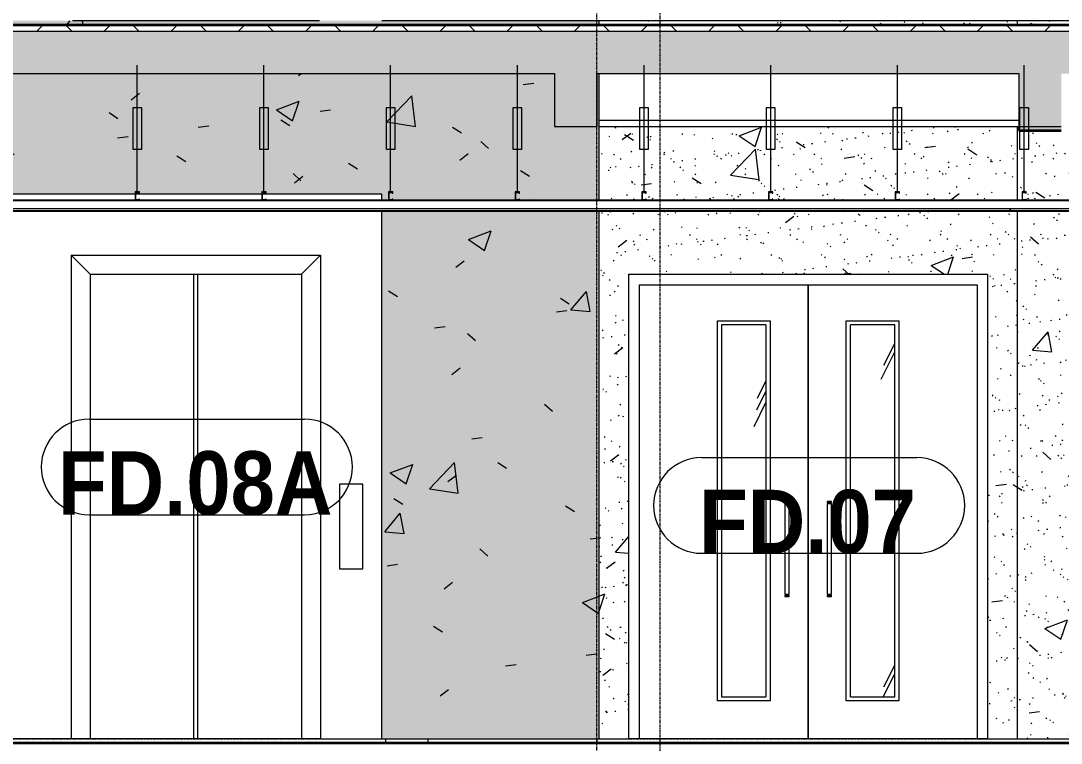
# Model space of a CAD drawing. Header units: millimetres. Extents: x 3451 to 201731, y -8641 to 35300.
# Drawn here: x 30808 to 35735, y 5580 to 9000 of the extents above; entities that cross this region are included whole.
import ezdxf

# ---------------------------------------------------------------- set-up
doc = ezdxf.new("R2010")
doc.units = ezdxf.units.MM
doc.linetypes.add('Centre', pattern=[31.75, 6.35, -4.7625, 15.875, -4.7625])
doc.linetypes.add('Grid Line', pattern=[22.225, 12.7, -3.175, 3.175, -3.175])
for name, color, linetype, lineweight in [('0-1', 7, 'Continuous', 5), ('A-CLNG', 13, 'Continuous', 9), ('A-CLNG-1', 13, 'Continuous', 25), ('A-CLNG-PATT-1', 13, 'Continuous', 9), ('A-DETL-GENF', 92, 'Continuous', 9), ('A-DETL-GENF-1', 7, 'Continuous', 9), ('A-DETL-THIN', 151, 'Continuous', 9), ('A-DOOR', 31, 'Continuous', 9), ('A-DOOR-FRAM', 31, 'Continuous', 9), ('A-DOOR-IDEN', 31, 'Continuous', 9), ('A-FLOR-3', 192, 'Continuous', 35), ('A-FLOR-LEVL-2', 51, 'Centre', 9), ('A-FLOR-PATT-3', 8, 'Continuous', 9), ('A-WALL-PATT-4', 111, 'Continuous', 9), ('I-WALL', 2, 'Continuous', 9), ('S-BEAM-1', 12, 'Continuous', 5), ('S-BEAM-2', 10, 'Continuous', 35), ('S-BEAM-3', 7, 'Continuous', 9), ('S-COLS-1', 7, 'Continuous', 9), ('S-GRID-1', 1, 'Grid Line', 9)]:
    doc.layers.add(name, color=color, linetype=linetype, lineweight=lineweight)
doc.styles.add('Arial_B_1', font='arialbd.ttf', dxfattribs={"width": 0.9, "height": 300})
pattern_1 = [(63.435, (51212.7, 14229.33), (-0.001, 1524), [532.46, -2875.3]), (63.435, (49688.7, 14229.33), (-0.001, 1524), [532.46, -2875.3]), (63.435, (51942.24, 14523.8), (-0.001, 1524), [532.46, -2875.3]), (63.435, (50418.24, 14523.8), (-0.001, 1524), [532.46, -2875.3]), (63.435, (51831.8, 14419.83), (-0.001, 1524), [532.46, -2875.3]), (63.435, (50307.8, 14419.83), (-0.001, 1524), [532.46, -2875.3]), (63.435, (51719.26, 15015.1), (-0.001, 1524), [258.8, -3148.965]), (63.435, (50195.26, 15015.1), (-0.001, 1524), [258.8, -3148.97]), (63.435, (51645.65, 14922.95), (-0.001, 1524), [532.46, -2875.3]), (63.435, (50121.65, 14922.95), (-0.001, 1524), [532.46, -2875.3]), (63.435, (51658.64, 14989.1), (-0.001, 1524), [532.46, -2875.3]), (63.435, (50134.64, 14989.1), (-0.001, 1524), [532.46, -2875.3]), (63.435, (51043.8, 14698.94), (-0.001, 1524), [532.46, -2875.3]), (63.435, (49519.8, 14698.94), (-0.001, 1524), [532.46, -2875.3]), (63.435, (51056.8, 14776.9), (-0.001, 1524), [532.46, -2875.3]), (63.435, (49532.8, 14776.9), (-0.001, 1524), [532.46, -2875.3]), (63.435, (51060.3, 14833.1), (-0.001, 1524), [532.46, -2875.3]), (63.435, (49536.3, 14833.1), (-0.001, 1524), [532.46, -2875.3])]
pattern_2 = [(50, (49422.4, 14125), (1093.104, -95.634), [114.3, -1257.3]), (355, (49422.4, 14125), (-211.46, 1146.34), [91.44, -1005.84]), (100.451, (49513.5, 14117), (881.656, 1050.7), [97.14, -1068.54]), (46.184, (49422.4, 14429.8), (1626.475, -252.26), [171.45, -1885.95]), (96.636, (49558, 14408.8), (1424.42, 1484.57), [145.71, -1602.81]), (351.184, (49422.4, 14429.8), (1424.43, 1484.55), [137.16, -1508.76]), (21, (49574.8, 14353.6), (909.686, -613.59), [114.3, -1257.3]), (326, (49574.8, 14353.6), (370.81, 1105.13), [91.44, -1005.84]), (71.451, (49650.6, 14302.5), (1280.503, 491.53), [97.14, -1068.54]), (37.5, (49422.43, 14125), (18.531, 507.33), [50.292, -943.356, 50.292, -970.788, -1009.65]), (37.5, (49422.43, 14125), (18.531, 507.33), [-2014.728, 50.292, -959.358]), (7.5, (49422.43, 14125), (400.918, 601.084), [50.292, -531.876, 50.292, -920.496, -384.81]), (7.5, (49422.43, 14125), (400.918, 601.084), [-1552.956, 50.292, -334.518]), (327.5, (49082.58, 14125), (813.545, -34.374), [50.292, -330.708, 50.292, -1138.428, -1577.34]), (327.5, (49082.58, 14125), (813.545, -34.374), [-1569.72, 50.292, -1527.048]), (317.5, (48930.2, 14125), (888.775, 152.56), [50.292, -445.008, 50.292, -739.14, -1120.14]), (317.5, (48930.2, 14125), (888.775, 152.56), [-1284.73, 50.29, -1069.85])]
pattern_3 = [(37.5, (49422.43, 14125), (-4.79953, 146.8239), [5.029, -110.795, 5.029, -124.511, -123.825]), (37.5, (49422.43, 14125), (-4.79953, 146.8239), [-245.364, 5.029, -118.796]), (7.5, (49422.43, 14125), (134.8574, 215.0472), [5.029, -57.455, 5.029, -99.365, -40.005]), (7.5, (49422.43, 14125), (134.8574, 215.0472), [-166.878, 5.029, -34.976]), (327.5, (49328.7, 14125), (237.29776, 0.4316), [5.029, -33.071, 5.029, -132.131, -179.07]), (327.5, (49328.7, 14125), (237.29776, 0.4316), [-175.26, 5.029, -174.041]), (317.5, (49328.7, 14125), (229.067, 66.8792), [5.029, -14.021, 5.029, -84.887, -102.87]), (317.5, (49328.7, 14125), (229.067, 66.8792), [-108.966, 5.029, -97.841])]

# ---------------------------------------------------------------- blocks, each defined once
blk = doc.blocks.new('NCV_TKTC_KET CAU_rvt-1-TKCS_MẶT CẮT C')
at = {"layer": 'S-BEAM-1'}
blk.add_hatch(color=256, dxfattribs=at).paths.add_polyline_path([(35584.1, 8480), (35735.3, 8480), (35735.3, 8500), (35535.3, 8500), (35535.3, 8480)])
at = {"layer": 'S-BEAM-2'}
for p, q in [((35535.3, 8500), (35535.3, 8480)), ((35535.3, 8480), (35735.3, 8480))]:
    blk.add_line(p, q, dxfattribs=at)
at = {"layer": 'S-BEAM-3'}
for p, q in [((33547.4, 8530), (35535.3, 8530)), ((33547.4, 8500), (35535.3, 8500))]:
    blk.add_line(p, q, dxfattribs=at)
at = {"layer": 'S-COLS-1'}
for p, q in [((32536.9, 5580), (32536.9, 5600)), ((32736.9, 5580), (32736.9, 5600)), ((33536.9, 5600), (33536.9, 5580))]:
    blk.add_line(p, q, dxfattribs=at)
blk = doc.blocks.new('Thang may HIEN - Dài x Rộng - 2200x1200-V31-TKCS_MẶT CẮT C')
at = {"layer": 'A-DOOR'}
for p, q in [((30757.4, 8180), (30757.4, 8152.5)), ((31349.8, 8180), (30757.4, 8180)), ((31949.8, 8180), (31352.3, 8180)), ((32517.4, 8180), (31952.3, 8180)), ((32517.4, 8150), (32517.4, 8180)), ((30757.4, 8100), (30757.4, 5600)), ((32517.4, 5600), (32517.4, 8100)), ((31137.4, 7800), (31047.4, 7890)), ((31047.4, 7890), (31047.4, 5600)), ((31047.4, 7890), (32227.4, 7890)), ((32227.4, 7890), (32137.4, 7800)), ((32227.4, 7890), (32227.4, 5600)), ((31137.4, 7800), (31137.4, 5600)), ((31137.4, 7800), (32137.4, 7800)), ((31627.4, 5600), (31627.4, 7800)), ((31647.4, 5600), (31647.4, 7800)), ((32137.4, 7800), (32137.4, 5600)), ((32427.4, 6805.9), (32317.4, 6805.9)), ((32317.4, 6805.9), (32317.4, 6405.9)), ((32427.4, 6405.9), (32427.4, 6805.9)), ((32317.4, 6405.9), (32427.4, 6405.9)), ((31047.4, 5600), (30757.4, 5600)), ((31137.4, 5600), (31047.4, 5600)), ((31627.4, 5600), (31137.4, 5600)), ((31647.4, 5600), (31627.4, 5600)), ((32137.4, 5600), (31647.4, 5600)), ((32227.4, 5600), (32137.4, 5600)), ((32227.4, 5600), (32517.4, 5600))]:
    blk.add_line(p, q, dxfattribs=at)
blk = doc.blocks.new('FD_07 - FD_07-1700x2200-CỬA ĐI 2 CÁNH-V33-TKCS_MẶT CẮT C')
at = {"layer": 'A-DOOR'}
h = blk.add_hatch(dxfattribs=at)
h.set_pattern_fill('FP_2', color=256, style=0, pattern_type=2)
h.set_pattern_definition(pattern_1)
h.paths.add_polyline_path([(34127.1, 5800), (34337.1, 5800), (34337.1, 7560), (34127.1, 7560), (34127.1, 6010)])
h = blk.add_hatch(dxfattribs=at)
h.set_pattern_fill('FP_2', color=256, style=0, pattern_type=2)
h.set_pattern_definition(pattern_1)
h.paths.add_polyline_path([(34737.1, 5800), (34947.1, 5800), (34947.1, 7560), (34737.1, 7560), (34737.1, 6010)])
for p, q in [((34537.1, 7750), (34537.1, 5600)), ((34537.1, 5600), (34537.1, 7750)), ((34107.1, 7580), (34357.1, 7580)), ((34107.1, 5780), (34107.1, 7580)), ((34127.1, 7560), (34127.1, 5800)), ((34337.1, 7560), (34127.1, 7560)), ((34337.1, 7560), (34337.1, 5800)), ((34357.1, 7580), (34357.1, 5780)), ((34717.1, 7580), (34967.1, 7580)), ((34717.1, 5780), (34717.1, 7580)), ((34947.1, 7560), (34737.1, 7560)), ((34737.1, 5800), (34737.1, 7560)), ((34947.1, 5800), (34947.1, 7560)), ((34967.1, 7580), (34967.1, 5780)), ((34427.1, 6725), (34427.1, 6719)), ((34447.1, 6725), (34427.1, 6725)), ((34427.1, 6719), (34447.1, 6719)), ((34427.1, 6714.8), (34427.1, 6285.2)), ((34427.1, 6714.8), (34447.1, 6714.8)), ((34429.1, 6719), (34429.1, 6714.8)), ((34445.2, 6714.8), (34445.2, 6719)), ((34447.1, 6719), (34447.1, 6725)), ((34447.1, 6285.2), (34447.1, 6714.8)), ((34627.1, 6725), (34627.1, 6719)), ((34647.1, 6725), (34627.1, 6725)), ((34627.1, 6719), (34647.1, 6719)), ((34627.1, 6714.8), (34627.1, 6285.2)), ((34627.1, 6714.8), (34647.1, 6714.8)), ((34629.1, 6719), (34629.1, 6714.8)), ((34645.2, 6714.8), (34645.2, 6719)), ((34647.1, 6719), (34647.1, 6725)), ((34647.1, 6285.2), (34647.1, 6714.8)), ((34427.1, 6285.2), (34447.1, 6285.2)), ((34427.1, 6281), (34427.1, 6275)), ((34427.1, 6281), (34447.1, 6281)), ((34427.1, 6275), (34447.1, 6275)), ((34429.1, 6285.2), (34429.1, 6281)), ((34445.2, 6281), (34445.2, 6285.2)), ((34447.1, 6275), (34447.1, 6281)), ((34627.1, 6285.2), (34647.1, 6285.2)), ((34627.1, 6281), (34627.1, 6275)), ((34627.1, 6281), (34647.1, 6281)), ((34627.1, 6275), (34647.1, 6275)), ((34629.1, 6285.2), (34629.1, 6281)), ((34645.2, 6281), (34645.2, 6285.2)), ((34647.1, 6275), (34647.1, 6281)), ((34357.1, 5780), (34107.1, 5780)), ((34127.1, 5800), (34337.1, 5800)), ((34967.1, 5780), (34717.1, 5780)), ((34737.1, 5800), (34947.1, 5800)), ((35387.1, 5600), (33687.1, 5600)), ((34537.1, 5600), (33737.1, 5600)), ((35337.1, 5600), (34537.1, 5600))]:
    blk.add_line(p, q, dxfattribs=at)
at = {"layer": 'A-DOOR-FRAM'}
for p, q in [((33737.1, 7750), (33737.1, 5600)), ((33737.1, 7750), (35337.1, 7750)), ((35337.1, 7750), (35337.1, 5600)), ((33737.1, 5600), (33687.1, 5600)), ((35337.1, 5600), (35387.1, 5600))]:
    blk.add_line(p, q, dxfattribs=at)
blk = doc.blocks.new('Repeating Detail - THANH TREO TRẦN 600-V268-TKCS_MẶT CẮT C')
at = {"layer": 'A-DETL-GENF'}
for points in [[(31349.8, 25150), (31369.8, 25150), (31369.8, 25156), (31367.3, 25152.5), (31352.3, 25152.5), (31352.3, 25187.5), (31367.3, 25187.5), (31369.8, 25184), (31369.8, 25190), (31349.8, 25190)], [(31949.8, 25150), (31969.8, 25150), (31969.8, 25156), (31967.3, 25152.5), (31952.3, 25152.5), (31952.3, 25187.5), (31967.3, 25187.5), (31969.8, 25184), (31969.8, 25190), (31949.8, 25190)], [(32549.8, 25150), (32569.8, 25150), (32569.8, 25156), (32567.3, 25152.5), (32552.3, 25152.5), (32552.3, 25187.5), (32567.3, 25187.5), (32569.8, 25184), (32569.8, 25190), (32549.8, 25190)], [(33149.8, 25150), (33169.8, 25150), (33169.8, 25156), (33167.3, 25152.5), (33152.3, 25152.5), (33152.3, 25187.5), (33167.3, 25187.5), (33169.8, 25184), (33169.8, 25190), (33149.8, 25190)], [(33749.8, 25150), (33769.8, 25150), (33769.8, 25156), (33767.3, 25152.5), (33752.3, 25152.5), (33752.3, 25187.5), (33767.3, 25187.5), (33769.8, 25184), (33769.8, 25190), (33749.8, 25190)], [(34349.8, 25150), (34369.8, 25150), (34369.8, 25156), (34367.3, 25152.5), (34352.3, 25152.5), (34352.3, 25187.5), (34367.3, 25187.5), (34369.8, 25184), (34369.8, 25190), (34349.8, 25190)], [(34949.8, 25150), (34969.8, 25150), (34969.8, 25156), (34967.3, 25152.5), (34952.3, 25152.5), (34952.3, 25187.5), (34967.3, 25187.5), (34969.8, 25184), (34969.8, 25190), (34949.8, 25190)], [(35549.8, 25150), (35569.8, 25150), (35569.8, 25156), (35567.3, 25152.5), (35552.3, 25152.5), (35552.3, 25187.5), (35567.3, 25187.5), (35569.8, 25184), (35569.8, 25190), (35549.8, 25190)]]:
    blk.add_hatch(color=256, dxfattribs=at).paths.add_polyline_path(points)
for p, q in [((31359.8, 25190), (31359.8, 25790)), ((31959.8, 25190), (31959.8, 25790)), ((32559.8, 25190), (32559.8, 25790)), ((33159.8, 25190), (33159.8, 25790)), ((33759.8, 25190), (33759.8, 25790)), ((34359.8, 25190), (34359.8, 25790)), ((34959.8, 25190), (34959.8, 25790)), ((35559.8, 25190), (35559.8, 25790)), ((31339.8, 25590), (31379.8, 25590)), ((31339.8, 25390), (31339.8, 25590)), ((31379.8, 25590), (31379.8, 25390)), ((31939.8, 25590), (31979.8, 25590)), ((31939.8, 25390), (31939.8, 25590)), ((31979.8, 25590), (31979.8, 25390)), ((32539.8, 25590), (32579.8, 25590)), ((32539.8, 25390), (32539.8, 25590)), ((32579.8, 25590), (32579.8, 25390)), ((33139.8, 25590), (33179.8, 25590)), ((33139.8, 25390), (33139.8, 25590)), ((33179.8, 25590), (33179.8, 25390)), ((33739.8, 25590), (33779.8, 25590)), ((33739.8, 25390), (33739.8, 25590)), ((33779.8, 25590), (33779.8, 25390)), ((34339.8, 25590), (34379.8, 25590)), ((34339.8, 25390), (34339.8, 25590)), ((34379.8, 25590), (34379.8, 25390)), ((34939.8, 25590), (34979.8, 25590)), ((34939.8, 25390), (34939.8, 25590)), ((34979.8, 25590), (34979.8, 25390)), ((35539.8, 25590), (35579.8, 25590)), ((35539.8, 25390), (35539.8, 25590)), ((35579.8, 25590), (35579.8, 25390)), ((31379.8, 25390), (31339.8, 25390)), ((31979.8, 25390), (31939.8, 25390)), ((32579.8, 25390), (32539.8, 25390)), ((33179.8, 25390), (33139.8, 25390)), ((33779.8, 25390), (33739.8, 25390)), ((34379.8, 25390), (34339.8, 25390)), ((34979.8, 25390), (34939.8, 25390)), ((35579.8, 25390), (35539.8, 25390)), ((31369.8, 25190), (31349.8, 25190)), ((31349.8, 25190), (31349.8, 25150)), ((31369.8, 25190), (31349.8, 25190)), ((31349.8, 25190), (31349.8, 25150)), ((31352.3, 25187.5), (31367.3, 25187.5)), ((31352.3, 25152.5), (31352.3, 25187.5)), ((31352.3, 25152.5), (31352.3, 25187.5)), ((31352.3, 25187.5), (31367.3, 25187.5)), ((31367.3, 25187.5), (31367.3, 25184)), ((31367.3, 25187.5), (31367.3, 25184)), ((31367.3, 25184), (31369.8, 25184)), ((31367.3, 25184), (31369.8, 25184)), ((31369.8, 25184), (31369.8, 25190)), ((31369.8, 25184), (31369.8, 25190)), ((31969.8, 25190), (31949.8, 25190)), ((31949.8, 25190), (31949.8, 25150)), ((31969.8, 25190), (31949.8, 25190)), ((31949.8, 25190), (31949.8, 25150)), ((31952.3, 25187.5), (31967.3, 25187.5)), ((31952.3, 25152.5), (31952.3, 25187.5)), ((31952.3, 25152.5), (31952.3, 25187.5)), ((31952.3, 25187.5), (31967.3, 25187.5)), ((31967.3, 25187.5), (31967.3, 25184)), ((31967.3, 25187.5), (31967.3, 25184)), ((31967.3, 25184), (31969.8, 25184)), ((31967.3, 25184), (31969.8, 25184)), ((31969.8, 25184), (31969.8, 25190)), ((31969.8, 25184), (31969.8, 25190)), ((32569.8, 25190), (32549.8, 25190)), ((32549.8, 25190), (32549.8, 25150)), ((32569.8, 25190), (32549.8, 25190)), ((32549.8, 25190), (32549.8, 25150)), ((32552.3, 25187.5), (32567.3, 25187.5)), ((32552.3, 25152.5), (32552.3, 25187.5)), ((32552.3, 25152.5), (32552.3, 25187.5)), ((32552.3, 25187.5), (32567.3, 25187.5)), ((32567.3, 25187.5), (32567.3, 25184)), ((32567.3, 25187.5), (32567.3, 25184)), ((32567.3, 25184), (32569.8, 25184)), ((32567.3, 25184), (32569.8, 25184)), ((32569.8, 25184), (32569.8, 25190)), ((32569.8, 25184), (32569.8, 25190)), ((33169.8, 25190), (33149.8, 25190)), ((33149.8, 25190), (33149.8, 25150)), ((33169.8, 25190), (33149.8, 25190)), ((33149.8, 25190), (33149.8, 25150)), ((33152.3, 25187.5), (33167.3, 25187.5)), ((33152.3, 25152.5), (33152.3, 25187.5)), ((33152.3, 25152.5), (33152.3, 25187.5)), ((33152.3, 25187.5), (33167.3, 25187.5)), ((33167.3, 25187.5), (33167.3, 25184)), ((33167.3, 25187.5), (33167.3, 25184)), ((33167.3, 25184), (33169.8, 25184)), ((33167.3, 25184), (33169.8, 25184)), ((33169.8, 25184), (33169.8, 25190)), ((33169.8, 25184), (33169.8, 25190)), ((33769.8, 25190), (33749.8, 25190)), ((33749.8, 25190), (33749.8, 25150)), ((33769.8, 25190), (33749.8, 25190)), ((33749.8, 25190), (33749.8, 25150)), ((33752.3, 25187.5), (33767.3, 25187.5)), ((33752.3, 25152.5), (33752.3, 25187.5)), ((33752.3, 25152.5), (33752.3, 25187.5)), ((33752.3, 25187.5), (33767.3, 25187.5)), ((33767.3, 25187.5), (33767.3, 25184)), ((33767.3, 25187.5), (33767.3, 25184)), ((33767.3, 25184), (33769.8, 25184)), ((33767.3, 25184), (33769.8, 25184)), ((33769.8, 25184), (33769.8, 25190)), ((33769.8, 25184), (33769.8, 25190)), ((34369.8, 25190), (34349.8, 25190)), ((34349.8, 25190), (34349.8, 25150)), ((34369.8, 25190), (34349.8, 25190)), ((34349.8, 25190), (34349.8, 25150)), ((34352.3, 25187.5), (34367.3, 25187.5)), ((34352.3, 25152.5), (34352.3, 25187.5)), ((34352.3, 25152.5), (34352.3, 25187.5)), ((34352.3, 25187.5), (34367.3, 25187.5)), ((34367.3, 25187.5), (34367.3, 25184)), ((34367.3, 25187.5), (34367.3, 25184)), ((34367.3, 25184), (34369.8, 25184)), ((34367.3, 25184), (34369.8, 25184)), ((34369.8, 25184), (34369.8, 25190)), ((34369.8, 25184), (34369.8, 25190)), ((34969.8, 25190), (34949.8, 25190)), ((34949.8, 25190), (34949.8, 25150)), ((34969.8, 25190), (34949.8, 25190)), ((34949.8, 25190), (34949.8, 25150)), ((34952.3, 25187.5), (34967.3, 25187.5)), ((34952.3, 25152.5), (34952.3, 25187.5)), ((34952.3, 25152.5), (34952.3, 25187.5)), ((34952.3, 25187.5), (34967.3, 25187.5)), ((34967.3, 25187.5), (34967.3, 25184)), ((34967.3, 25187.5), (34967.3, 25184)), ((34967.3, 25184), (34969.8, 25184)), ((34967.3, 25184), (34969.8, 25184)), ((34969.8, 25184), (34969.8, 25190)), ((34969.8, 25184), (34969.8, 25190)), ((35569.8, 25190), (35549.8, 25190)), ((35549.8, 25190), (35549.8, 25150)), ((35569.8, 25190), (35549.8, 25190)), ((35549.8, 25190), (35549.8, 25150)), ((35552.3, 25187.5), (35567.3, 25187.5)), ((35552.3, 25152.5), (35552.3, 25187.5)), ((35552.3, 25152.5), (35552.3, 25187.5)), ((35552.3, 25187.5), (35567.3, 25187.5)), ((35567.3, 25187.5), (35567.3, 25184)), ((35567.3, 25187.5), (35567.3, 25184)), ((35567.3, 25184), (35569.8, 25184)), ((35567.3, 25184), (35569.8, 25184)), ((35569.8, 25184), (35569.8, 25190)), ((35569.8, 25184), (35569.8, 25190)), ((31349.8, 25150), (31369.8, 25150)), ((31349.8, 25150), (31369.8, 25150)), ((31367.3, 25152.5), (31352.3, 25152.5)), ((31367.3, 25152.5), (31352.3, 25152.5)), ((31369.8, 25156), (31367.3, 25156)), ((31367.3, 25156), (31367.3, 25152.5)), ((31369.8, 25156), (31367.3, 25156)), ((31367.3, 25156), (31367.3, 25152.5)), ((31369.8, 25150), (31369.8, 25156)), ((31369.8, 25150), (31369.8, 25156)), ((31949.8, 25150), (31969.8, 25150)), ((31949.8, 25150), (31969.8, 25150)), ((31967.3, 25152.5), (31952.3, 25152.5)), ((31967.3, 25152.5), (31952.3, 25152.5)), ((31969.8, 25156), (31967.3, 25156)), ((31967.3, 25156), (31967.3, 25152.5)), ((31969.8, 25156), (31967.3, 25156)), ((31967.3, 25156), (31967.3, 25152.5)), ((31969.8, 25150), (31969.8, 25156)), ((31969.8, 25150), (31969.8, 25156)), ((32549.8, 25150), (32569.8, 25150)), ((32549.8, 25150), (32569.8, 25150)), ((32567.3, 25152.5), (32552.3, 25152.5)), ((32567.3, 25152.5), (32552.3, 25152.5)), ((32569.8, 25156), (32567.3, 25156)), ((32567.3, 25156), (32567.3, 25152.5)), ((32569.8, 25156), (32567.3, 25156)), ((32567.3, 25156), (32567.3, 25152.5)), ((32569.8, 25150), (32569.8, 25156)), ((32569.8, 25150), (32569.8, 25156)), ((33149.8, 25150), (33169.8, 25150)), ((33149.8, 25150), (33169.8, 25150)), ((33167.3, 25152.5), (33152.3, 25152.5)), ((33167.3, 25152.5), (33152.3, 25152.5)), ((33169.8, 25156), (33167.3, 25156)), ((33167.3, 25156), (33167.3, 25152.5)), ((33169.8, 25156), (33167.3, 25156)), ((33167.3, 25156), (33167.3, 25152.5)), ((33169.8, 25150), (33169.8, 25156)), ((33169.8, 25150), (33169.8, 25156)), ((33749.8, 25150), (33769.8, 25150)), ((33749.8, 25150), (33769.8, 25150)), ((33767.3, 25152.5), (33752.3, 25152.5)), ((33767.3, 25152.5), (33752.3, 25152.5)), ((33769.8, 25156), (33767.3, 25156)), ((33767.3, 25156), (33767.3, 25152.5)), ((33769.8, 25156), (33767.3, 25156)), ((33767.3, 25156), (33767.3, 25152.5)), ((33769.8, 25150), (33769.8, 25156)), ((33769.8, 25150), (33769.8, 25156)), ((34349.8, 25150), (34369.8, 25150)), ((34349.8, 25150), (34369.8, 25150)), ((34367.3, 25152.5), (34352.3, 25152.5)), ((34367.3, 25152.5), (34352.3, 25152.5)), ((34369.8, 25156), (34367.3, 25156)), ((34367.3, 25156), (34367.3, 25152.5)), ((34369.8, 25156), (34367.3, 25156)), ((34367.3, 25156), (34367.3, 25152.5)), ((34369.8, 25150), (34369.8, 25156)), ((34369.8, 25150), (34369.8, 25156)), ((34949.8, 25150), (34969.8, 25150)), ((34949.8, 25150), (34969.8, 25150)), ((34967.3, 25152.5), (34952.3, 25152.5)), ((34967.3, 25152.5), (34952.3, 25152.5)), ((34969.8, 25156), (34967.3, 25156)), ((34967.3, 25156), (34967.3, 25152.5)), ((34969.8, 25156), (34967.3, 25156)), ((34967.3, 25156), (34967.3, 25152.5)), ((34969.8, 25150), (34969.8, 25156)), ((34969.8, 25150), (34969.8, 25156)), ((35549.8, 25150), (35569.8, 25150)), ((35549.8, 25150), (35569.8, 25150)), ((35567.3, 25152.5), (35552.3, 25152.5)), ((35567.3, 25152.5), (35552.3, 25152.5)), ((35569.8, 25156), (35567.3, 25156)), ((35567.3, 25156), (35567.3, 25152.5)), ((35569.8, 25156), (35567.3, 25156)), ((35567.3, 25156), (35567.3, 25152.5)), ((35569.8, 25150), (35569.8, 25156)), ((35569.8, 25150), (35569.8, 25156))]:
    blk.add_line(p, q, dxfattribs=at)
blk = doc.blocks.new('STN_Door Tag - STN_Door Tag-1788670-TKCS_MẶT CẮT C')
at = {"layer": 'A-DOOR-IDEN'}
for p, q in [((34031.7, 10331.8), (35051.8, 10331.8)), ((34031.7, 9879), (35051.8, 9879))]:
    blk.add_line(p, q, dxfattribs=at)
for centre, start, end in [((34031.7, 10105.4), 90, 270), ((35051.8, 10105.4), 270, 90)]:
    blk.add_arc(centre, 226.4, start, end, dxfattribs=at)

msp = doc.modelspace()

# ---------------------------------------------------------------- hatches: boundary and pattern name
at = {"layer": 'A-CLNG-PATT-1'}
h = msp.add_hatch(dxfattribs=at)
h.set_pattern_fill('FP_7', color=256, style=0, pattern_type=2)
h.set_pattern_definition([(0, (49422.43, 14125), (1219.2, 304.8), [50.292, -864.108, 50.292, -864.108, -4876.8]), (0, (49422.43, 14125), (1219.2, 304.8), [-1828.8, 50.292, -1778.508, 50.292, -864.108, -2133.6]), (0, (49422.43, 14125), (1219.2, 304.8), [-4572, 50.292, -559.308, 50.292, -1473.708]), (120, (49879.63, 14277.4), (-873.5645, 903.458), [50.292, -864.108, 50.292, -5740.908]), (120, (49879.63, 14277.4), (-873.5645, 903.458), [-964.692, -864.108, 50.292, -1778.508, -3048]), (120, (49879.63, 14277.4), (-873.5645, 903.458), [-3657.6, 50.292, -864.108, 50.292, -2083.308]), (120, (49879.63, 14277.4), (-873.5645, 903.458), [-4622.292, -559.308, 50.292, -1473.708]), (240, (50032.03, 14887), (-345.6355, -1208.258), [50.292, -864.108, 50.292, -5740.908]), (240, (50032.03, 14887), (-345.6355, -1208.258), [-964.692, -864.108, 50.292, -1778.508, -3048]), (240, (50032.03, 14887), (-345.6355, -1208.258), [-3657.6, 50.292, -864.108, 50.292, -2083.308]), (240, (50032.03, 14887), (-345.6355, -1208.258), [-4622.292, -559.308, 50.292, -1473.708])])
h.paths.add_polyline_path([(44337, 8100), (44337, 8110), (27136.9, 8110), (27136.9, 8100), (43301.1, 8100)])
at = {"layer": 'A-DETL-GENF-1'}
msp.add_hatch(color=256, dxfattribs=at).paths.add_polyline_path([(39935.6, 8350), (40235.6, 8350), (40235.6, 8750), (44235.3, 8750), (44235.3, 8350), (44536.9, 8350), (44536.9, 8950), (23337.4, 8950), (23337.4, 8550), (23535.3, 8550), (23535.3, 8750), (26536.9, 8750), (26536.9, 8550), (26735.3, 8550), (26735.3, 8750), (28436.9, 8749.2), (28436.9, 8500), (28636.9, 8500), (28636.9, 8750), (30536.9, 8749.2), (30536.9, 8500), (30735.3, 8500), (30735.3, 8750), (33335.3, 8750), (33335.3, 8500), (33537.4, 8500), (33537.4, 8750), (35535.3, 8749.2), (35535.3, 8500), (35735.3, 8500), (35735.3, 8750), (39935.6, 8750)])
at = {"layer": 'A-FLOR-PATT-3'}
h = msp.add_hatch(dxfattribs=at)
h.set_pattern_fill('FP_6', color=256, style=0, pattern_type=2)
h.set_pattern_definition([(45, (49422.43, 14125), (-159.099, 159.099), []), (135, (49422.43, 14125), (-159.099, -159.099), [])])
h.paths.add_polyline_path([(44587.3, 8930), (45737.4, 8930), (45737.4, 8980), (27136.9, 8980), (27136.9, 8950), (44536.9, 8950), (44536.9, 8930)])
at = {"layer": 'A-WALL-PATT-4'}
h = msp.add_hatch(dxfattribs=at)
h.set_pattern_fill('FP_4', color=256, style=0, pattern_type=2)
h.set_pattern_definition(pattern_2)
h.paths.add_polyline_path([(28757.4, 5600), (28757.4, 8100), (28646.9, 8100), (28646.9, 5600)])
h.paths.add_polyline_path([(30517.4, 5600), (30757.4, 5600), (30757.4, 8100), (30517.4, 8100), (30517.4, 5751.7)])
h.paths.add_polyline_path([(32517.4, 5600), (33547.4, 5600), (33547.4, 8100), (32517.4, 8100), (32517.4, 5751.7)])
h.paths.add_polyline_path([(28646.9, 8150), (28757.4, 8150), (28757.4, 8180), (28949.8, 8180), (28949.8, 8190), (28969.8, 8190), (28969.8, 8184), (28967.3, 8187.5), (28952.3, 8187.5), (28952.3, 8180), (29549.8, 8180), (29549.8, 8190), (29569.8, 8190), (29569.8, 8184), (29567.3, 8187.5), (29552.3, 8187.5), (29552.3, 8180), (30149.8, 8180), (30149.8, 8190), (30169.8, 8190), (30169.8, 8184), (30167.3, 8187.5), (30152.3, 8187.5), (30152.3, 8180), (30517.4, 8180), (30517.4, 8150), (30749.8, 8150), (30749.8, 8190), (30769.8, 8190), (30769.8, 8184), (30767.3, 8187.5), (30752.3, 8187.5), (30752.3, 8152.5), (30757.4, 8152.5), (30757.4, 8180), (31349.8, 8180), (31349.8, 8190), (31369.8, 8190), (31369.8, 8184), (31367.3, 8187.5), (31352.3, 8187.5), (31352.3, 8180), (31949.8, 8180), (31949.8, 8190), (31969.8, 8190), (31969.8, 8184), (31967.3, 8187.5), (31952.3, 8187.5), (31952.3, 8180), (32517.4, 8180), (32517.4, 8150), (32549.8, 8150), (32549.8, 8190), (32569.8, 8190), (32569.8, 8184), (32567.3, 8187.5), (32552.3, 8187.5), (32552.3, 8152.5), (32567.3, 8152.5), (32569.8, 8156), (32569.8, 8150), (33149.8, 8150), (33149.8, 8190), (33169.8, 8190), (33169.8, 8184), (33167.3, 8187.5), (33152.3, 8187.5), (33152.3, 8152.5), (33167.3, 8152.5), (33169.8, 8156), (33169.8, 8150), (33547.4, 8150), (33547.4, 8750), (33537.4, 8750), (33537.4, 8500), (33335.3, 8500), (33335.3, 8750), (30735.3, 8749.2), (30735.3, 8500), (30535.3, 8500), (30535.3, 8750), (28646.9, 8749.6), (28646.9, 8180)])
h.paths.add_polyline_path([(33523.5, 8980), (33547.4, 8980), (33547.4, 9000), (28646.9, 9000), (28646.9, 8980), (33501.7, 8980)])
h = msp.add_hatch(dxfattribs=at)
h.set_pattern_fill('FP_5', color=256, style=0, pattern_type=2)
h.set_pattern_definition(pattern_3)
h.paths.add_polyline_path([(28757.4, 5600), (28757.4, 8100), (28646.9, 8100), (28646.9, 5600)])
h.paths.add_polyline_path([(30517.4, 5600), (30757.4, 5600), (30757.4, 8100), (30517.4, 8100), (30517.4, 5751.7)])
h.paths.add_polyline_path([(32517.4, 5600), (33547.4, 5600), (33547.4, 8100), (32517.4, 8100), (32517.4, 5751.7)])
h.paths.add_polyline_path([(28646.9, 8150), (28757.4, 8150), (28757.4, 8180), (28949.8, 8180), (28949.8, 8190), (28969.8, 8190), (28969.8, 8184), (28967.3, 8187.5), (28952.3, 8187.5), (28952.3, 8180), (29549.8, 8180), (29549.8, 8190), (29569.8, 8190), (29569.8, 8184), (29567.3, 8187.5), (29552.3, 8187.5), (29552.3, 8180), (30149.8, 8180), (30149.8, 8190), (30169.8, 8190), (30169.8, 8184), (30167.3, 8187.5), (30152.3, 8187.5), (30152.3, 8180), (30517.4, 8180), (30517.4, 8150), (30749.8, 8150), (30749.8, 8190), (30769.8, 8190), (30769.8, 8184), (30767.3, 8187.5), (30752.3, 8187.5), (30752.3, 8152.5), (30757.4, 8152.5), (30757.4, 8180), (31349.8, 8180), (31349.8, 8190), (31369.8, 8190), (31369.8, 8184), (31367.3, 8187.5), (31352.3, 8187.5), (31352.3, 8180), (31949.8, 8180), (31949.8, 8190), (31969.8, 8190), (31969.8, 8184), (31967.3, 8187.5), (31952.3, 8187.5), (31952.3, 8180), (32517.4, 8180), (32517.4, 8150), (32549.8, 8150), (32549.8, 8190), (32569.8, 8190), (32569.8, 8184), (32567.3, 8187.5), (32552.3, 8187.5), (32552.3, 8152.5), (32567.3, 8152.5), (32569.8, 8156), (32569.8, 8150), (33149.8, 8150), (33149.8, 8190), (33169.8, 8190), (33169.8, 8184), (33167.3, 8187.5), (33152.3, 8187.5), (33152.3, 8152.5), (33167.3, 8152.5), (33169.8, 8156), (33169.8, 8150), (33547.4, 8150), (33547.4, 8750), (33537.4, 8750), (33537.4, 8500), (33335.3, 8500), (33335.3, 8750), (30735.3, 8749.2), (30735.3, 8500), (30535.3, 8500), (30535.3, 8750), (28646.9, 8749.6), (28646.9, 8180)])
h.paths.add_polyline_path([(33523.5, 8980), (33547.4, 8980), (33547.4, 9000), (28646.9, 9000), (28646.9, 8980), (33501.7, 8980)])
h = msp.add_hatch(dxfattribs=at)
h.set_pattern_fill('FP_4', color=256, style=0, pattern_type=2)
h.set_pattern_definition(pattern_2)
h.paths.add_polyline_path([(33654.9, 5600), (33687.1, 5600), (33687.1, 7800), (35387.1, 7800), (35387.1, 5600), (35527.4, 5600), (35527.4, 8100), (33547.4, 8100), (33547.4, 5600)])
h.paths.add_polyline_path([(34482.2, 8150), (34949.8, 8150), (34949.8, 8190), (34969.8, 8190), (34969.8, 8184), (34967.3, 8187.5), (34952.3, 8187.5), (34952.3, 8152.5), (34967.3, 8152.5), (34969.8, 8156), (34969.8, 8150), (35527.4, 8150), (35527.4, 8500), (33547.4, 8500), (33547.4, 8150), (33749.8, 8150), (33749.8, 8190), (33769.8, 8190), (33769.8, 8184), (33767.3, 8187.5), (33752.3, 8187.5), (33752.3, 8152.5), (33767.3, 8152.5), (33769.8, 8156), (33769.8, 8150), (34349.8, 8150), (34349.8, 8190), (34369.8, 8190), (34369.8, 8184), (34367.3, 8187.5), (34352.3, 8187.5), (34352.3, 8152.5), (34367.3, 8152.5), (34369.8, 8156), (34369.8, 8150), (34469.8, 8150)])
h.paths.add_polyline_path([(34297.9, 8980), (35527.4, 8980), (35527.4, 9000), (33547.4, 9000), (33547.4, 8980), (33654.9, 8980)])
h = msp.add_hatch(dxfattribs=at)
h.set_pattern_fill('FP_5', color=256, style=0, pattern_type=2)
h.set_pattern_definition(pattern_3)
h.paths.add_polyline_path([(33654.9, 5600), (33687.1, 5600), (33687.1, 7800), (35387.1, 7800), (35387.1, 5600), (35527.4, 5600), (35527.4, 8100), (33547.4, 8100), (33547.4, 5600)])
h.paths.add_polyline_path([(34482.2, 8150), (34949.8, 8150), (34949.8, 8190), (34969.8, 8190), (34969.8, 8184), (34967.3, 8187.5), (34952.3, 8187.5), (34952.3, 8152.5), (34967.3, 8152.5), (34969.8, 8156), (34969.8, 8150), (35527.4, 8150), (35527.4, 8500), (33547.4, 8500), (33547.4, 8150), (33749.8, 8150), (33749.8, 8190), (33769.8, 8190), (33769.8, 8184), (33767.3, 8187.5), (33752.3, 8187.5), (33752.3, 8152.5), (33767.3, 8152.5), (33769.8, 8156), (33769.8, 8150), (34349.8, 8150), (34349.8, 8190), (34369.8, 8190), (34369.8, 8184), (34367.3, 8187.5), (34352.3, 8187.5), (34352.3, 8152.5), (34367.3, 8152.5), (34369.8, 8156), (34369.8, 8150), (34469.8, 8150)])
h.paths.add_polyline_path([(34297.9, 8980), (35527.4, 8980), (35527.4, 9000), (33547.4, 9000), (33547.4, 8980), (33654.9, 8980)])
h = msp.add_hatch(dxfattribs=at)
h.set_pattern_fill('FP_4', color=256, style=0, pattern_type=2)
h.set_pattern_definition(pattern_2)
h.paths.add_polyline_path([(35584.1, 5600), (39226.9, 5600), (39226.9, 8100), (35527.4, 8100), (35527.4, 5600)])
h.paths.add_polyline_path([(38869.8, 8150), (39149.8, 8150), (39149.8, 8190), (39169.8, 8190), (39169.8, 8184), (39167.3, 8187.5), (39152.3, 8187.5), (39152.3, 8152.5), (39167.3, 8152.5), (39169.8, 8156), (39169.8, 8150), (39226.9, 8150), (39226.9, 8500), (35735.3, 8500), (35735.3, 8480), (35535.3, 8480), (35535.3, 8500), (35527.4, 8500), (35527.4, 8150), (35549.8, 8150), (35549.8, 8190), (35569.8, 8190), (35569.8, 8184), (35567.3, 8187.5), (35552.3, 8187.5), (35552.3, 8152.5), (35567.3, 8152.5), (35569.8, 8156), (35569.8, 8150), (36149.8, 8150), (36149.8, 8190), (36169.8, 8190), (36169.8, 8184), (36167.3, 8187.5), (36152.3, 8187.5), (36152.3, 8152.5), (36167.3, 8152.5), (36169.8, 8156), (36169.8, 8150), (36749.8, 8150), (36749.8, 8190), (36769.8, 8190), (36769.8, 8184), (36767.3, 8187.5), (36752.3, 8186.9), (36752.3, 8152.5), (36767.3, 8152.5), (36769.8, 8156), (36769.8, 8150), (37349.8, 8150), (37349.8, 8190), (37369.8, 8190), (37369.8, 8184), (37367.3, 8187.5), (37352.3, 8187.5), (37352.3, 8152.5), (37367.3, 8152.5), (37369.8, 8156), (37369.8, 8150), (37949.8, 8150), (37949.8, 8190), (37969.8, 8190), (37969.8, 8184), (37967.3, 8187.5), (37952.3, 8187.5), (37952.3, 8152.5), (37967.3, 8152.5), (37969.8, 8156), (37969.8, 8150), (38549.8, 8150), (38549.8, 8190), (38569.8, 8190), (38569.8, 8184), (38567.3, 8187.5), (38552.3, 8187.5), (38552.3, 8152.5), (38567.3, 8152.5), (38569.8, 8156), (38569.8, 8150), (38862, 8150)])
h.paths.add_polyline_path([(35549.1, 8980), (39226.9, 8980), (39226.9, 9000), (35527.4, 9000), (35527.4, 8980)])
h = msp.add_hatch(dxfattribs=at)
h.set_pattern_fill('FP_5', color=256, style=0, pattern_type=2)
h.set_pattern_definition(pattern_3)
h.paths.add_polyline_path([(35584.1, 5600), (39226.9, 5600), (39226.9, 8100), (35527.4, 8100), (35527.4, 5600)])
h.paths.add_polyline_path([(38869.8, 8150), (39149.8, 8150), (39149.8, 8190), (39169.8, 8190), (39169.8, 8184), (39167.3, 8187.5), (39152.3, 8187.5), (39152.3, 8152.5), (39167.3, 8152.5), (39169.8, 8156), (39169.8, 8150), (39226.9, 8150), (39226.9, 8500), (35735.3, 8500), (35735.3, 8480), (35535.3, 8480), (35535.3, 8500), (35527.4, 8500), (35527.4, 8150), (35549.8, 8150), (35549.8, 8190), (35569.8, 8190), (35569.8, 8184), (35567.3, 8187.5), (35552.3, 8187.5), (35552.3, 8152.5), (35567.3, 8152.5), (35569.8, 8156), (35569.8, 8150), (36149.8, 8150), (36149.8, 8190), (36169.8, 8190), (36169.8, 8184), (36167.3, 8187.5), (36152.3, 8187.5), (36152.3, 8152.5), (36167.3, 8152.5), (36169.8, 8156), (36169.8, 8150), (36749.8, 8150), (36749.8, 8190), (36769.8, 8190), (36769.8, 8184), (36767.3, 8187.5), (36752.3, 8186.9), (36752.3, 8152.5), (36767.3, 8152.5), (36769.8, 8156), (36769.8, 8150), (37349.8, 8150), (37349.8, 8190), (37369.8, 8190), (37369.8, 8184), (37367.3, 8187.5), (37352.3, 8187.5), (37352.3, 8152.5), (37367.3, 8152.5), (37369.8, 8156), (37369.8, 8150), (37949.8, 8150), (37949.8, 8190), (37969.8, 8190), (37969.8, 8184), (37967.3, 8187.5), (37952.3, 8187.5), (37952.3, 8152.5), (37967.3, 8152.5), (37969.8, 8156), (37969.8, 8150), (38549.8, 8150), (38549.8, 8190), (38569.8, 8190), (38569.8, 8184), (38567.3, 8187.5), (38552.3, 8187.5), (38552.3, 8152.5), (38567.3, 8152.5), (38569.8, 8156), (38569.8, 8150), (38862, 8150)])
h.paths.add_polyline_path([(35549.1, 8980), (39226.9, 8980), (39226.9, 9000), (35527.4, 9000), (35527.4, 8980)])

# ---------------------------------------------------------------- linework, layer by layer
at = {"layer": 'A-CLNG'}
msp.add_line((44337, 8110), (27136.9, 8110), dxfattribs=at)
at = {"layer": 'A-CLNG-1'}
for p, q in [((31349.8, 8150), (30769.8, 8150)), ((31949.8, 8150), (31369.8, 8150)), ((32549.8, 8150), (31969.8, 8150)), ((33149.8, 8150), (32569.8, 8150)), ((33749.8, 8150), (33169.8, 8150)), ((34349.8, 8150), (33769.8, 8150)), ((34949.8, 8150), (34369.8, 8150)), ((35549.8, 8150), (34969.8, 8150)), ((36149.8, 8150), (35569.8, 8150)), ((27136.9, 8100), (44337, 8100))]:
    msp.add_line(p, q, dxfattribs=at)
at = {"layer": 'A-DETL-THIN'}
for p, q in [((44536.9, 8950), (23337.4, 8950)), ((30735.3, 8750), (33335.3, 8750)), ((33335.3, 8750), (33335.3, 8500)), ((33537.4, 8500), (33537.4, 8750)), ((33537.4, 8750), (35535.3, 8750)), ((35535.3, 8750), (35535.3, 8500)), ((33335.3, 8500), (33537.4, 8500)), ((35535.3, 8500), (35735.3, 8500))]:
    msp.add_line(p, q, dxfattribs=at)
at = {"layer": 'A-FLOR-3'}
for p, q in [((45737.4, 8980), (27136.9, 8980)), ((45737.4, 5580), (27136.9, 5580))]:
    msp.add_line(p, q, dxfattribs=at)
at = {"layer": 'A-FLOR-LEVL-2'}
msp.add_line((3450.8, 5600), (93442.9, 5600), dxfattribs=at)
at = {"layer": 'I-WALL'}
for p, q in [((32222.4, 9000), (31052.4, 9000)), ((40546.9, 9000), (32517.4, 9000)), ((33547.4, 8980), (33547.4, 9000)), ((35527.4, 9000), (35527.4, 8980)), ((33547.4, 8150), (33547.4, 8750.2)), ((35527.4, 8500), (35527.4, 8150)), ((33547.4, 5600), (33547.4, 8100)), ((35527.4, 8100), (35527.4, 5600)), ((33687.1, 5600), (33687.1, 7800)), ((33687.1, 7800), (35387.1, 7800)), ((35387.1, 7800), (35387.1, 5600)), ((32517.4, 5600), (33687.1, 5600)), ((35387.1, 5600), (43826.9, 5600))]:
    msp.add_line(p, q, dxfattribs=at)
at = {"layer": 'S-GRID-1'}
for p, q in [((33536.9, -1941), (33536.9, 30542.5)), ((33836.9, -36), (33836.9, 30542.5))]:
    msp.add_line(p, q, dxfattribs=at)

# ---------------------------------------------------------------- block references
at = {"layer": '0-1'}
msp.add_blockref('NCV_TKTC_KET CAU_rvt-1-TKCS_MẶT CẮT C', (0, 0), dxfattribs=at)
at = {"layer": 'A-DETL-GENF'}
msp.add_blockref('Repeating Detail - THANH TREO TRẦN 600-V268-TKCS_MẶT CẮT C', (0, -17000), dxfattribs=at)
at = {"layer": 'A-DOOR'}
for name in ['Thang may HIEN - Dài x Rộng - 2200x1200-V31-TKCS_MẶT CẮT C', 'FD_07 - FD_07-1700x2200-CỬA ĐI 2 CÁNH-V33-TKCS_MẶT CẮT C']:
    msp.add_blockref(name, (0, 0), dxfattribs=at)
at = {"layer": 'A-DOOR-IDEN'}
for p in [(-2899.8, -3217.6), (0, -3400)]:
    msp.add_blockref('STN_Door Tag - STN_Door Tag-1788670-TKCS_MẶT CẮT C', p, dxfattribs=at)

# ---------------------------------------------------------------- texts
at = {"layer": 'A-DOOR-IDEN', "char_height": 300, "attachment_point": 5, "line_spacing_factor": 0.936439, "style": 'Arial_B_1'}
for s, insert, width in [('\\pt6.75,13.5,20.25,27,33.75,40.5,47.25,54,60.75,67.5,74.25,81,87.75,94.5,101.25,108,114.75,121.5,128.25,135,141.75,148.5,155.25,162,168.75,175.5,182.25,189,195.75,202.5,209.25,216;FD.08A', (31634.3, 6810), 1331.1), ('\\pt6.75,13.5,20.25,27,33.75,40.5,47.25,54,60.75,67.5,74.25,81,87.75,94.5,101.25,108,114.75,121.5,128.25,135,141.75,148.5,155.25,162,168.75,175.5,182.25,189,195.75,202.5,209.25,216;FD.07', (34534.1, 6627.6), 1054.35)]:
    msp.add_mtext(s, dxfattribs=dict(at, insert=insert, width=width))

doc.saveas('drawing.dxf')
